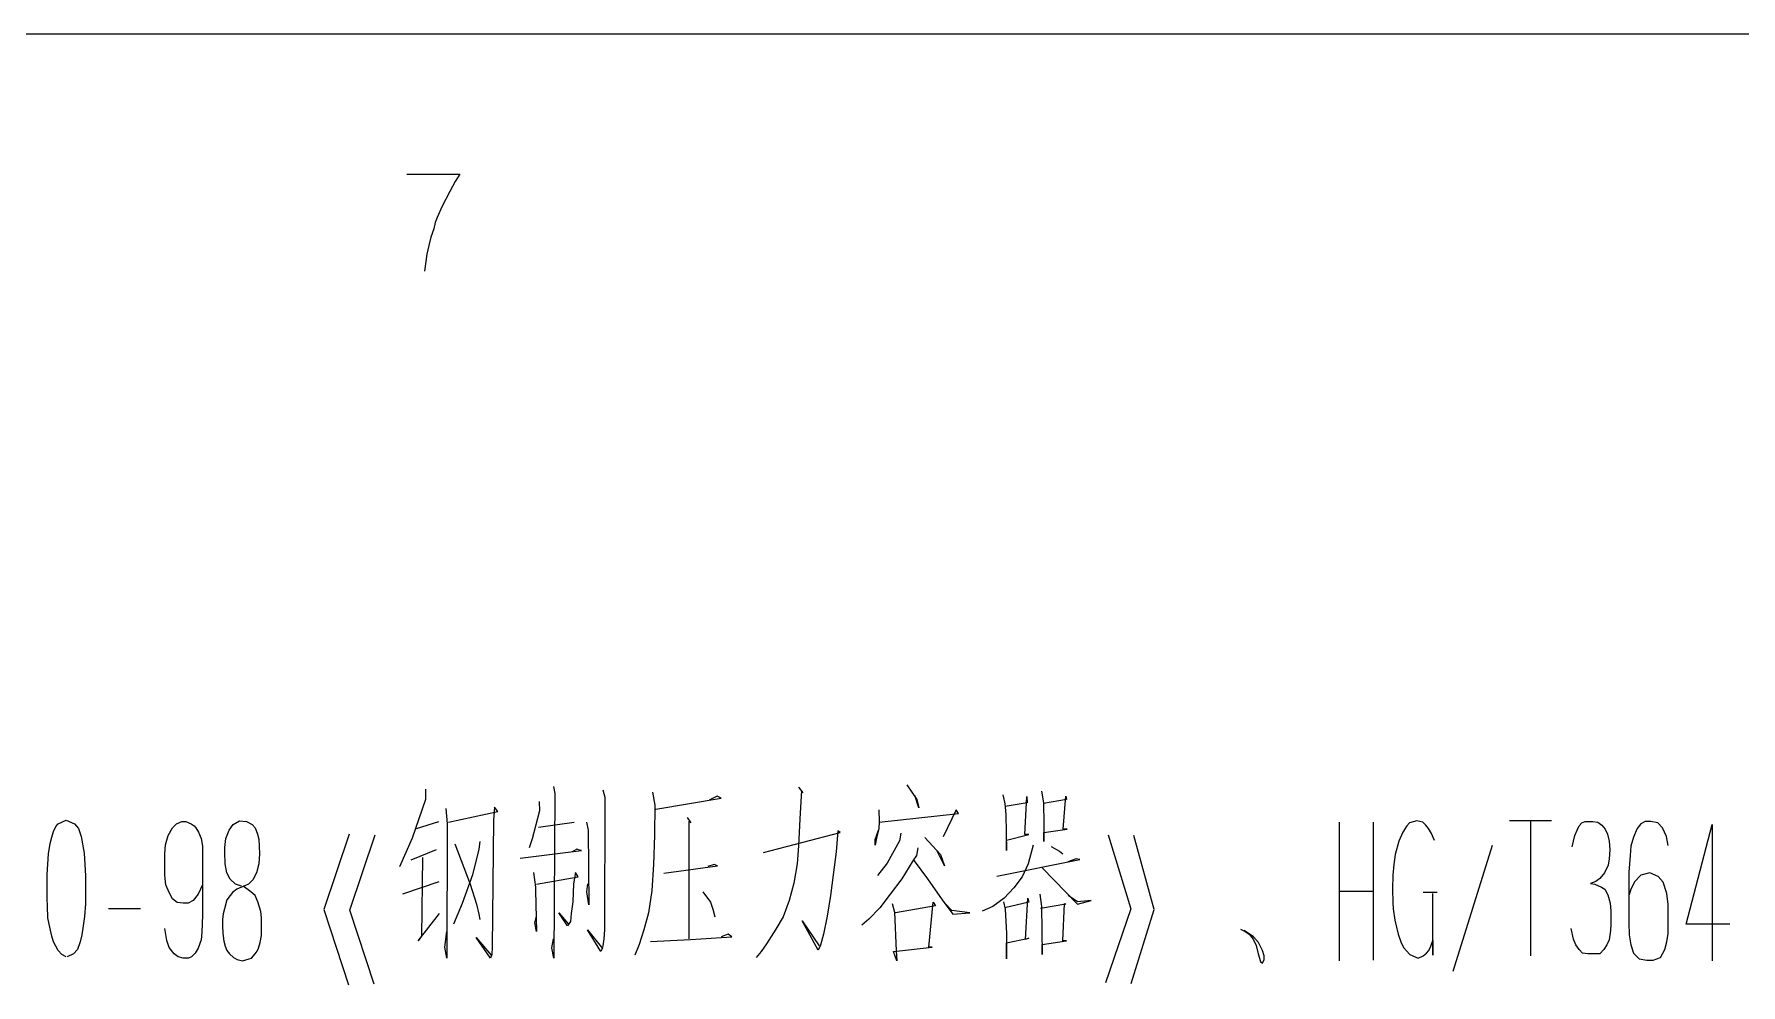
# Model space of a CAD drawing. Extents: x 0 to 8410, y 0 to 11890.
# Drawn here: x 6719.6 to 7205, y 11619.8 to 11890 of the extents above; entities that cross this region are included whole.
import ezdxf

# ---------------------------------------------------------------- set-up
doc = ezdxf.new("R2010")
doc.units = 0
doc.header["$MEASUREMENT"] = 0
doc.layers.add('6', color=7, linetype='Continuous')
doc.layers.add('8', color=7, linetype='Continuous')

# ---------------------------------------------------------------- blocks, each defined once
blk = doc.blocks.new('BLKENT714')
at = {"layer": '8', "color": 15, "linetype": 'Continuous'}
blk.add_line((8410, 11890), (0, 11890), dxfattribs=at)
at = {"layer": '8', "color": 2, "linetype": 'Continuous'}
for p, q in [((6825.58, 11850.2), (6840.67, 11850.2)), ((6839.39, 11848.1), (6837.84, 11845.3)), ((6840.67, 11850.2), (6839.39, 11848.1)), ((6837.84, 11845.3), (6835.64, 11841.1)), ((6834.27, 11837.9), (6833.72, 11836.5)), ((6835.64, 11841.1), (6834.27, 11837.9)), ((6832.44, 11832.3), (6831.89, 11829.9)), ((6833.26, 11834.7), (6832.44, 11832.3)), ((6833.72, 11836.5), (6833.26, 11834.7)), ((6831.34, 11827.5), (6830.61, 11822.6)), ((6831.89, 11829.9), (6831.34, 11827.5))]:
    blk.add_line(p, q, dxfattribs=at)
at = {"layer": '8', "color": 7, "linetype": 'Continuous', "const_width": 0.03}
blk.add_lwpolyline([(8310, 11790), (250, 11790)], dxfattribs=at)
blk = doc.blocks.new('BLKENT759')
at = {"layer": '8', "color": 2, "linetype": 'Continuous'}
for p, q in [((6830.95, 11672.5), (6827.16, 11661.5)), ((6830.95, 11675.4), (6830.95, 11672.5)), ((6867.29, 11676.2), (6867.68, 11674.2)), ((6867.68, 11674.2), (6867.42, 11627.4)), ((6881.4, 11675.2), (6881.93, 11673.1)), ((6881.93, 11673.1), (6881.8, 11635.4)), ((6895.52, 11674.6), (6896.17, 11670.9)), ((6896.44, 11669.7), (6915, 11672.9)), ((6913.82, 11673.4), (6911.6, 11672.3)), ((6915, 11672.9), (6913.82, 11673.4)), ((6936.96, 11676), (6938.27, 11674.4)), ((6937.87, 11675), (6937.35, 11667)), ((6938.27, 11674.4), (6937.87, 11675)), ((6967.81, 11676.6), (6970.68, 11672.5)), ((6971.21, 11670.1), (6970.03, 11673.6)), ((6970.68, 11672.5), (6971.21, 11670.1)), ((6995.13, 11673.8), (6995.65, 11671.3)), ((7001.4, 11662.5), (7001.93, 11673.3)), ((7001.93, 11673.3), (7002.06, 11671.5)), ((7006.11, 11674.8), (7006.63, 11671.5)), ((7013.17, 11672.5), (7006.63, 11671.3)), ((7012.25, 11664), (7013.04, 11673.4)), ((7013.04, 11673.4), (7013.17, 11672.5)), ((6836.7, 11669.9), (6837.09, 11665.6)), ((6837.48, 11666), (6851.47, 11669.1)), ((6850.55, 11670.3), (6850.29, 11666.6)), ((6851.47, 11669.1), (6850.55, 11670.3)), ((6863.36, 11669.3), (6861.27, 11661.3)), ((6863.23, 11671.9), (6863.36, 11669.3)), ((6896.17, 11670.9), (6896.04, 11662.3)), ((6905.33, 11667.4), (6906.37, 11665.8)), ((6959.83, 11669.5), (6959.97, 11666.2)), ((6959.97, 11666), (6982.45, 11668.5)), ((6981.8, 11669.5), (6978.14, 11661.9)), ((6982.45, 11668.5), (6981.8, 11669.5)), ((6995.65, 11671.3), (6995.91, 11668.2)), ((7002.06, 11671.5), (6995.78, 11670.5)), ((6995.91, 11668.2), (6996.17, 11658)), ((7006.63, 11671.5), (7006.76, 11665.6)), ((6724.67, 11661.8), (6725.13, 11663.4)), ((6725.13, 11663.4), (6725.85, 11664.8)), ((6725.85, 11664.8), (6726.5, 11665.6)), ((6726.5, 11665.6), (6728.72, 11666.6)), ((6728.72, 11666.6), (6731.08, 11665.6)), ((6731.08, 11665.6), (6732.25, 11664.2)), ((6732.25, 11664.2), (6732.97, 11662)), ((6757.74, 11662.2), (6758.99, 11664.4)), ((6758.99, 11664.4), (6760.1, 11665.6)), ((6760.1, 11665.6), (6761.6, 11666.2)), ((6761.6, 11666.2), (6762.78, 11666.2)), ((6762.78, 11666.2), (6764.28, 11665.6)), ((6764.28, 11665.6), (6765.13, 11665)), ((6765.13, 11665), (6765.59, 11664.4)), ((6765.59, 11664.4), (6766.37, 11663.2)), ((6766.37, 11663.2), (6767.09, 11661.4)), ((6774.15, 11661.4), (6775.06, 11663.8)), ((6775.06, 11663.8), (6776.24, 11665.4)), ((6776.24, 11665.4), (6778.07, 11666.4)), ((6778.07, 11666.4), (6780.03, 11666.2)), ((6780.03, 11666.2), (6781.67, 11665.4)), ((6781.67, 11665.4), (6782.45, 11664.4)), ((6782.45, 11664.4), (6783.17, 11662.6)), ((6783.17, 11662.6), (6783.5, 11661.2)), ((6809.25, 11662.6), (6802.06, 11641.2)), ((6809.38, 11641), (6816.57, 11662.4)), ((6828.33, 11664.2), (6834.74, 11666.2)), ((6837.09, 11665.6), (6836.96, 11627.4)), ((6850.29, 11666.6), (6849.9, 11630.5)), ((6863.1, 11664.6), (6873.17, 11666)), ((6876.7, 11666), (6877.22, 11663.8)), ((6877.22, 11663.8), (6877.35, 11642.5)), ((6906.37, 11665.8), (6905.85, 11666.2)), ((6905.85, 11666.2), (6905.85, 11632.9)), ((6927.02, 11657.4), (6948.85, 11663.1)), ((6937.35, 11667), (6936.96, 11659.3)), ((6948.2, 11663.6), (6947.68, 11657.6)), ((6948.85, 11663.1), (6948.2, 11663.6)), ((6958.79, 11661.1), (6959.7, 11663.8)), ((6959.83, 11664.2), (6959.18, 11661.5)), ((6959.97, 11666.2), (6959.83, 11664.2)), ((6966.11, 11662.9), (6965.72, 11660.7)), ((6996.17, 11660.9), (7002.45, 11662.5)), ((7002.45, 11662.5), (7001.4, 11662.5)), ((7006.76, 11665.6), (7006.76, 11660.5)), ((7006.76, 11663.1), (7013.43, 11664)), ((7006.76, 11660.5), (7006.76, 11663.1)), ((7013.43, 11664), (7012.25, 11664)), ((7025.06, 11662.4), (7031.47, 11641.4)), ((7090.75, 11666), (7090.75, 11626.6)), ((7100.42, 11666), (7100.42, 11626.8)), ((7108.85, 11663.2), (7107.74, 11660.6)), ((7109.96, 11665), (7108.85, 11663.2)), ((7110.75, 11665.8), (7109.96, 11665)), ((7112.84, 11666.4), (7110.75, 11665.8)), ((7114.54, 11666), (7112.84, 11666.4)), ((7115.39, 11665.2), (7114.54, 11666)), ((7116.17, 11664.2), (7115.39, 11665.2)), ((7116.96, 11662.8), (7116.17, 11664.2)), ((7117.81, 11660.8), (7116.96, 11662.8)), ((7151.14, 11666.4), (7139.18, 11666.4)), ((7145.13, 11666.4), (7145.13, 11628)), ((7157.74, 11662.2), (7158.4, 11663.8)), ((7158.4, 11663.8), (7158.98, 11665)), ((7158.98, 11665), (7159.77, 11665.8)), ((7159.77, 11665.8), (7160.68, 11666.2)), ((7160.68, 11666.2), (7162.91, 11666.2)), ((7162.91, 11666.2), (7164.28, 11666)), ((7164.28, 11666), (7165.46, 11665.2)), ((7165.46, 11665.2), (7166.37, 11664)), ((7166.37, 11664), (7167.02, 11662.6)), ((7167.02, 11662.6), (7167.48, 11660.6)), ((7175.46, 11664.2), (7174.41, 11661.8)), ((7176.5, 11665.6), (7175.46, 11664.2)), ((7177.74, 11666.2), (7176.5, 11665.6)), ((7179.38, 11666.2), (7177.74, 11666.2)), ((7181.34, 11665.8), (7179.38, 11666.2)), ((7182.65, 11664.4), (7181.34, 11665.8)), ((7183.82, 11662), (7182.65, 11664.4)), ((7189.44, 11637), (7196.76, 11665.4)), ((7196.76, 11665.4), (7196.76, 11626.6)), ((6723.76, 11657), (6724.21, 11660)), ((6724.21, 11660), (6724.67, 11661.8)), ((6732.97, 11662), (6733.89, 11657.2)), ((6756.83, 11657), (6757.02, 11659.6)), ((6757.02, 11659.6), (6757.74, 11662.2)), ((6767.09, 11661.4), (6767.48, 11659.2)), ((6767.48, 11659.2), (6767.55, 11657)), ((6773.82, 11658.8), (6774.15, 11661.4)), ((6773.82, 11657.4), (6773.82, 11658.8)), ((6783.5, 11661.2), (6783.69, 11657)), ((6827.16, 11661.5), (6825.33, 11657.4)), ((6833.95, 11658.2), (6826.76, 11655.2)), ((6839.31, 11659.9), (6843.63, 11648.4)), ((6846.11, 11658.4), (6844.28, 11651.1)), ((6846.37, 11660.5), (6846.11, 11658.4)), ((6857.87, 11655.8), (6875.26, 11658)), ((6861.27, 11661.3), (6860.36, 11658.7)), ((6873.95, 11658.4), (6872.65, 11657.6)), ((6875, 11658), (6873.95, 11658.4)), ((6875.26, 11658), (6875, 11658)), ((6896.04, 11662.3), (6895.78, 11654)), ((6936.96, 11659.3), (6936.57, 11654.2)), ((6947.68, 11657.6), (6946.89, 11651.1)), ((6959.18, 11661.5), (6958.79, 11659.5)), ((6958.79, 11659.5), (6958.79, 11661.1)), ((6965.72, 11660.7), (6962.19, 11654.4)), ((6970.95, 11658.7), (6970.55, 11656.6)), ((6972.91, 11661.7), (6977.35, 11656.8)), ((6978.53, 11653.6), (6976.44, 11657.8)), ((6996.17, 11658), (6996.17, 11660.9)), ((7003.76, 11659.5), (7002.32, 11654.2)), ((7008.85, 11659.1), (7011.21, 11657.8)), ((7011.21, 11657.8), (7012.12, 11657)), ((7038.13, 11641.2), (7032.38, 11662.2)), ((7107.74, 11660.6), (7106.7, 11656.8)), ((7134.21, 11659.4), (7123.04, 11623.6)), ((7156.96, 11659), (7157.35, 11660.6)), ((7157.35, 11660.6), (7157.74, 11662.2)), ((7167.48, 11660.6), (7167.68, 11658.2)), ((7167.68, 11658.2), (7167.48, 11655.6)), ((7173.69, 11659.2), (7173.49, 11656.6)), ((7174.41, 11661.8), (7173.69, 11659.2)), ((7184.28, 11659.4), (7183.82, 11662)), ((6723.36, 11651.2), (6723.76, 11657)), ((6733.89, 11657.2), (6734.28, 11650.8)), ((6756.83, 11654.2), (6756.83, 11657)), ((6756.83, 11651), (6756.83, 11654.2)), ((6767.55, 11657), (6767.55, 11647.8)), ((6773.95, 11654.2), (6773.82, 11657.4)), ((6774.48, 11651.6), (6773.95, 11654.2)), ((6783.5, 11654.2), (6782.91, 11651.6)), ((6783.69, 11657), (6783.5, 11654.2)), ((6825.33, 11657.4), (6823.5, 11653.3)), ((6830.03, 11656), (6829.77, 11633.6)), ((6895.78, 11654), (6895.26, 11646.6)), ((6898.66, 11651.5), (6913.95, 11653.6)), ((6913.04, 11654), (6911.21, 11653.4)), ((6913.95, 11653.6), (6913.04, 11654)), ((6936.57, 11654.2), (6935.65, 11648.7)), ((6962.19, 11654.4), (6959.44, 11650.9)), ((6969.51, 11655), (6966.37, 11649.9)), ((6970.55, 11656.6), (6969.51, 11655)), ((6969.64, 11655.4), (6973.69, 11649.9)), ((6977.35, 11656.8), (6978.53, 11653.6)), ((6993.43, 11650.7), (7016.96, 11655.4)), ((7002.32, 11654.2), (7000.62, 11650.5)), ((7006.24, 11653.1), (7016.3, 11642.7)), ((7015.91, 11655.6), (7013.56, 11654.8)), ((7016.96, 11655.4), (7015.91, 11655.6)), ((7106.24, 11654), (7105.98, 11651)), ((7106.7, 11656.8), (7106.24, 11654)), ((7167.22, 11653.8), (7166.17, 11651.6)), ((7167.48, 11655.6), (7167.22, 11653.8)), ((7173.49, 11656.6), (7173.1, 11651.8)), ((6723.36, 11644.2), (6723.36, 11651.2)), ((6734.28, 11650.8), (6734.28, 11645.6)), ((6757.09, 11648.2), (6756.83, 11651)), ((6758.01, 11646), (6757.09, 11648.2)), ((6767.48, 11648.2), (6766.24, 11645.6)), ((6775.39, 11649.8), (6774.48, 11651.6)), ((6776.89, 11648.4), (6775.39, 11649.8)), ((6778.59, 11647.8), (6776.89, 11648.4)), ((6779.7, 11648), (6777.29, 11647)), ((6780.62, 11648.4), (6779.7, 11648)), ((6781.86, 11649.6), (6780.62, 11648.4)), ((6782.91, 11651.6), (6781.86, 11649.6)), ((6834.74, 11649.1), (6824.41, 11645.6)), ((6844.28, 11651.1), (6841.4, 11642.9)), ((6843.63, 11648.4), (6845.46, 11642.7)), ((6861.67, 11651.7), (6862.19, 11647.6)), ((6862.45, 11648.4), (6874.35, 11650.5)), ((6873.04, 11648.5), (6872.78, 11643.4)), ((6873.56, 11651.7), (6873.04, 11648.5)), ((6874.35, 11650.5), (6873.56, 11651.7)), ((6876.83, 11646.2), (6877.09, 11648.5)), ((6935.65, 11648.7), (6934.34, 11643.8)), ((6946.89, 11651.1), (6946.11, 11645.2)), ((6966.37, 11649.9), (6963.1, 11645.6)), ((6973.69, 11649.9), (6977.87, 11644)), ((7000.62, 11650.5), (6998.27, 11647.4)), ((7105.98, 11651), (7105.91, 11647)), ((7163.69, 11649.2), (7162.25, 11648.6)), ((7162.25, 11648.6), (7163.43, 11648.4)), ((7163.43, 11648.4), (7165.32, 11647.6)), ((7164.87, 11650), (7163.69, 11649.2)), ((7166.17, 11651.6), (7164.87, 11650)), ((7173.1, 11651.8), (7173.1, 11637.4)), ((7174.8, 11649.2), (7173.69, 11647)), ((7176.5, 11651), (7174.8, 11649.2)), ((7179.12, 11651.6), (7176.5, 11651)), ((7181.47, 11650.6), (7179.12, 11651.6)), ((7182.91, 11649), (7181.47, 11650.6)), ((7183.89, 11645.8), (7182.91, 11649)), ((6723.43, 11642.2), (6723.36, 11644.2)), ((6734.28, 11645.6), (6734.21, 11642.8)), ((6758.99, 11644.2), (6758.01, 11646)), ((6760.29, 11643.2), (6758.99, 11644.2)), ((6761.99, 11643), (6760.29, 11643.2)), ((6763.43, 11643), (6761.99, 11643)), ((6764.87, 11643.8), (6763.43, 11643)), ((6766.24, 11645.6), (6764.87, 11643.8)), ((6767.55, 11647.8), (6767.55, 11639.6)), ((6774.48, 11644), (6773.76, 11641.4)), ((6775.39, 11645.2), (6774.48, 11644)), ((6776.04, 11646), (6775.39, 11645.2)), ((6777.29, 11647), (6776.04, 11646)), ((6781.27, 11646.2), (6779.05, 11647.8)), ((6782.45, 11645.2), (6781.27, 11646.2)), ((6783.23, 11643.4), (6782.45, 11645.2)), ((6784.15, 11640.6), (6783.23, 11643.4)), ((6862.19, 11647.6), (6862.19, 11646.6)), ((6862.19, 11646.6), (6862.45, 11635)), ((6872.78, 11643.4), (6872.38, 11640.1)), ((6877.35, 11642.5), (6876.83, 11646.2)), ((6895.26, 11646.6), (6894.35, 11640.3)), ((6909.77, 11646.2), (6911.99, 11643.3)), ((6911.99, 11643.3), (6912.65, 11641.3)), ((6934.34, 11643.8), (6932.65, 11639.1)), ((6946.11, 11645.2), (6945.19, 11639.3)), ((6963.1, 11645.6), (6960.1, 11641.7)), ((6974.08, 11630.5), (6975.26, 11643.3)), ((6975.26, 11643.3), (6975.91, 11642.3)), ((6977.87, 11644), (6980.88, 11639.9)), ((6980.62, 11640.9), (6978.53, 11643.1)), ((6995.52, 11644.4), (6992.25, 11642.1)), ((6995.26, 11643.4), (6995.78, 11641.3)), ((6998.27, 11647.4), (6995.52, 11644.4)), ((7002.45, 11643.3), (6995.65, 11641.7)), ((7001.53, 11632.7), (7002.19, 11644.4)), ((7002.19, 11644.4), (7002.45, 11643.3)), ((7005.59, 11645.6), (7006.11, 11642.1)), ((7016.3, 11643.4), (7013.69, 11645.2)), ((7016.3, 11642.7), (7020.23, 11643.8)), ((7020.23, 11643.8), (7016.3, 11643.4)), ((7090.75, 11646.4), (7100.29, 11646.4)), ((7105.91, 11647), (7105.98, 11643.2)), ((7105.98, 11643.2), (7106.11, 11641.4)), ((7118.59, 11646), (7114.67, 11646)), ((7117.35, 11628.2), (7117.35, 11645.8)), ((7165.32, 11647.6), (7166.24, 11647)), ((7166.24, 11647), (7167.09, 11645.4)), ((7167.09, 11645.4), (7167.81, 11643)), ((7167.81, 11643), (7168, 11640.8)), ((7173.69, 11647), (7173.23, 11645.4)), ((7184.28, 11642.6), (7183.89, 11645.8)), ((6723.56, 11638.8), (6723.43, 11642.2)), ((6723.89, 11637), (6723.56, 11638.8)), ((6733.95, 11639.2), (6733.63, 11636.6)), ((6734.21, 11642.8), (6733.95, 11639.2)), ((6749.84, 11641.4), (6740.75, 11641.4)), ((6767.55, 11639.6), (6767.35, 11634.8)), ((6773.43, 11640), (6773.23, 11638.4)), ((6773.23, 11638.4), (6773.23, 11636.6)), ((6773.76, 11641.4), (6773.43, 11640)), ((6784.28, 11638.8), (6784.15, 11640.6)), ((6784.28, 11636.2), (6784.28, 11638.8)), ((6802.06, 11641.2), (6808.99, 11619.8)), ((6816.31, 11620), (6809.38, 11641)), ((6828.85, 11632.3), (6834.87, 11640.1)), ((6841.4, 11642.9), (6838.92, 11637)), ((6845.46, 11642.7), (6846.11, 11639.9)), ((6846.11, 11639.9), (6846.37, 11638.4)), ((6862.06, 11637.4), (6862.45, 11639.3)), ((6871.34, 11636.6), (6868.85, 11640.3)), ((6868.85, 11640.3), (6871.6, 11637)), ((6872.38, 11640.1), (6872.12, 11637.8)), ((6894.35, 11640.3), (6893.04, 11635.4)), ((6912.65, 11641.3), (6913.17, 11639.1)), ((6932.65, 11639.1), (6930.55, 11635.6)), ((6945.19, 11639.3), (6944.15, 11634.2)), ((6956.96, 11638.5), (6955, 11636.8)), ((6960.1, 11641.7), (6956.96, 11638.5)), ((6963.63, 11642.9), (6964.28, 11640.5)), ((6964.28, 11640.5), (6964.8, 11629.5)), ((6975.91, 11642.3), (6964.54, 11640.3)), ((6985.72, 11640.3), (6980.62, 11640.9)), ((6980.88, 11639.9), (6985.72, 11640.3)), ((6992.25, 11642.1), (6989.25, 11640.7)), ((6995.78, 11641.3), (6996.17, 11634.4)), ((7013.04, 11642.7), (7005.85, 11641.5)), ((7006.11, 11642.1), (7006.24, 11628.4)), ((7012.12, 11632.3), (7012.64, 11642.9)), ((7012.64, 11642.9), (7013.04, 11642.7)), ((7031.47, 11641.4), (7024.28, 11620.4)), ((7031.6, 11620.2), (7038.13, 11641.2)), ((7106.11, 11641.4), (7106.57, 11638.2)), ((7106.57, 11638.2), (7107.48, 11634.2)), ((7168, 11640.8), (7168, 11637)), ((7184.28, 11637.2), (7184.28, 11642.6)), ((6724.67, 11633.6), (6723.89, 11637)), ((6725.19, 11632), (6724.67, 11633.6)), ((6733.23, 11634), (6732.71, 11632)), ((6733.63, 11636.6), (6733.23, 11634)), ((6757.35, 11632.4), (6756.83, 11635.8)), ((6767.35, 11634.8), (6767.09, 11632.6)), ((6773.23, 11636.6), (6773.3, 11634.4)), ((6773.3, 11634.4), (6773.56, 11632.2)), ((6783.89, 11631.8), (6784.28, 11633.8)), ((6784.28, 11633.8), (6784.28, 11636.2)), ((6829.77, 11633.6), (6828.85, 11632.3)), ((6836.44, 11630.5), (6836.96, 11635)), ((6849.38, 11627.4), (6845.33, 11633.3)), ((6845.33, 11633.3), (6849.64, 11628.2)), ((6862.45, 11635), (6862.06, 11637.4)), ((6872.12, 11637.8), (6871.34, 11636.6)), ((6880.75, 11629.3), (6876.96, 11635.4)), ((6876.96, 11635.4), (6881.27, 11630.1)), ((6881.8, 11635.4), (6881.67, 11632.9)), ((6893.04, 11635.4), (6891.73, 11631.3)), ((6906.24, 11632.7), (6918, 11633.4)), ((6916.96, 11634.2), (6915, 11633.4)), ((6918, 11633.4), (6916.96, 11634.2)), ((6930.55, 11635.6), (6927.94, 11631.5)), ((6942.58, 11629.7), (6938, 11638)), ((6938, 11638), (6942.84, 11630.9)), ((6944.15, 11634.2), (6943.23, 11631.1)), ((6996.17, 11634.4), (6996.17, 11633.4)), ((6996.17, 11633.4), (6996.17, 11627.2)), ((7062.71, 11635.6), (7064.02, 11635)), ((7066.37, 11633.4), (7063.76, 11635.2)), ((7064.02, 11635), (7065.19, 11634.2)), ((7065.19, 11634.2), (7066.24, 11632.8)), ((7067.81, 11631.8), (7066.37, 11633.4)), ((7107.48, 11634.2), (7108.27, 11632)), ((7157.35, 11632.8), (7156.7, 11635.8)), ((7167.94, 11635.2), (7167.48, 11632.6)), ((7168, 11637), (7167.94, 11635.2)), ((7173.1, 11637.4), (7173.23, 11634)), ((7173.23, 11634), (7173.63, 11631.2)), ((7183.95, 11632), (7184.28, 11634.4)), ((7184.28, 11634.4), (7184.28, 11637.2)), ((7201.8, 11637), (7189.44, 11637)), ((6726.5, 11629.6), (6725.19, 11632)), ((6727.48, 11628.4), (6726.5, 11629.6)), ((6728.79, 11627.8), (6727.48, 11628.4)), ((6730.82, 11628.6), (6729.05, 11627.8)), ((6731.93, 11629.8), (6730.82, 11628.6)), ((6732.71, 11632), (6731.93, 11629.8)), ((6758.07, 11630.4), (6757.35, 11632.4)), ((6759.44, 11628.6), (6758.07, 11630.4)), ((6760.55, 11627.8), (6759.44, 11628.6)), ((6765.46, 11628.8), (6764.35, 11627.8)), ((6766.24, 11630.2), (6765.46, 11628.8)), ((6767.09, 11632.6), (6766.24, 11630.2)), ((6773.56, 11632.2), (6773.95, 11630.8)), ((6773.95, 11630.8), (6774.41, 11629.6)), ((6774.41, 11629.6), (6775.19, 11628.6)), ((6775.19, 11628.6), (6776.31, 11627.6)), ((6781.47, 11627.4), (6782.45, 11628.6)), ((6782.45, 11628.6), (6783.1, 11629.4)), ((6783.1, 11629.4), (6783.43, 11630.2)), ((6783.43, 11630.2), (6783.89, 11631.8)), ((6836.96, 11627.4), (6836.44, 11630.5)), ((6849.77, 11628.4), (6849.38, 11627.4)), ((6849.9, 11630.5), (6849.77, 11628.4)), ((6866.89, 11630.3), (6867.29, 11632.9)), ((6867.42, 11627.4), (6866.89, 11630.3)), ((6881.14, 11630.1), (6880.75, 11629.3)), ((6881.4, 11630.9), (6881.14, 11630.1)), ((6881.67, 11632.9), (6881.4, 11630.9)), ((6891.73, 11631.3), (6890.42, 11628.2)), ((6894.87, 11632.1), (6906.24, 11632.7)), ((6926.37, 11629.3), (6924.93, 11627.6)), ((6927.94, 11631.5), (6926.37, 11629.3)), ((6943.23, 11631.1), (6942.58, 11629.7)), ((6964.02, 11629.3), (6975, 11630.5)), ((6964.93, 11626.6), (6964.02, 11629.3)), ((6964.8, 11629.5), (6964.93, 11626.6)), ((6975, 11630.5), (6974.08, 11630.5)), ((6996.17, 11631.7), (7002.45, 11633.1)), ((6996.17, 11627.2), (6996.17, 11631.7)), ((7002.45, 11633.1), (7001.53, 11632.7)), ((7006.24, 11631.3), (7013.17, 11632.3)), ((7006.24, 11628.4), (7006.24, 11631.3)), ((7013.17, 11632.3), (7012.12, 11632.3)), ((7066.24, 11632.8), (7067.15, 11631)), ((7067.15, 11631), (7067.68, 11628.6)), ((7067.68, 11628.6), (7068.33, 11626.4)), ((7068.98, 11629.6), (7067.81, 11631.8)), ((7069.38, 11628), (7068.98, 11629.6)), ((7108.27, 11632), (7109.05, 11630.4)), ((7109.05, 11630.4), (7110.81, 11628.4)), ((7110.81, 11628.4), (7113.17, 11627.4)), ((7114.67, 11628), (7115.59, 11628.8)), ((7115.59, 11628.8), (7116.24, 11629.6)), ((7116.24, 11629.6), (7116.83, 11630.8)), ((7116.83, 11630.8), (7117.35, 11632.4)), ((7117.35, 11632.4), (7117.35, 11628.2)), ((7158, 11631.2), (7157.35, 11632.8)), ((7158.98, 11629.8), (7158, 11631.2)), ((7159.97, 11628.8), (7158.98, 11629.8)), ((7161.47, 11628.6), (7159.97, 11628.8)), ((7164.87, 11628.6), (7161.47, 11628.6)), ((7165.98, 11629.8), (7164.87, 11628.6)), ((7166.89, 11631.2), (7165.98, 11629.8)), ((7167.48, 11632.6), (7166.89, 11631.2)), ((7173.63, 11631.2), (7174.48, 11628.8)), ((7174.48, 11628.8), (7176.04, 11627.2)), ((7182.12, 11627.6), (7183.36, 11629.8)), ((7183.36, 11629.8), (7183.95, 11632)), ((6761.99, 11627.4), (6760.55, 11627.8)), ((6763.56, 11627.4), (6761.99, 11627.4)), ((6764.35, 11627.8), (6763.56, 11627.4)), ((6776.31, 11627.6), (6777.42, 11627)), ((6777.42, 11627), (6778.92, 11626.6)), ((6778.92, 11626.6), (6780.75, 11627.2)), ((6780.75, 11627.2), (6781.47, 11627.4)), ((7068.33, 11626.4), (7068.98, 11626)), ((7068.98, 11626), (7069.38, 11627)), ((7069.38, 11627), (7069.38, 11628)), ((7113.17, 11627.4), (7114.67, 11628)), ((7176.04, 11627.2), (7178.27, 11626.8)), ((7178.27, 11626.8), (7180.03, 11626.8)), ((7180.03, 11626.8), (7182.12, 11627.6))]:
    blk.add_line(p, q, dxfattribs=at)

msp = doc.modelspace()

# ---------------------------------------------------------------- block references
at = {"layer": '6'}
for name in ['BLKENT714', 'BLKENT759']:
    msp.add_blockref(name, (0, 0), dxfattribs=at)

doc.saveas('drawing.dxf')
